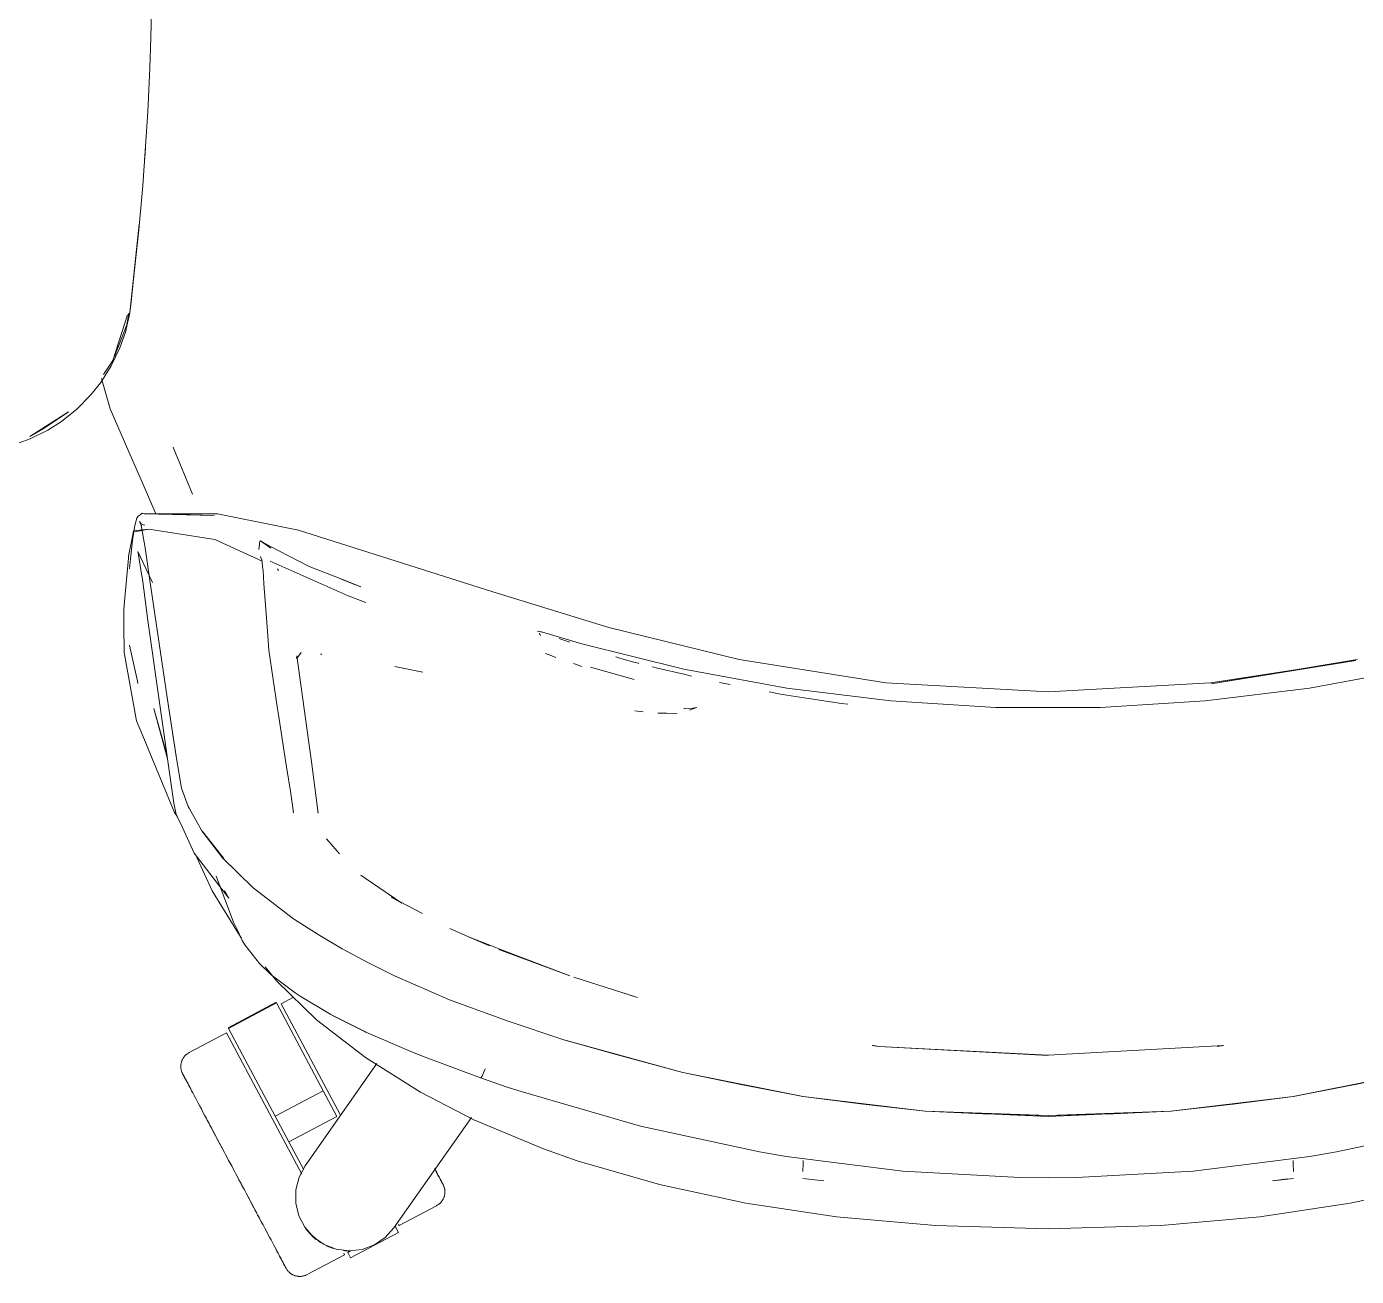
# Model space of a CAD drawing. Header units: millimetres. Extents: x 79795 to 317870, y -36033 to 97293.
# Drawn here: x 186052.4 to 186396.2, y 29812.5 to 30135.6 of the extents above; entities that cross this region are included whole.
import ezdxf

# ---------------------------------------------------------------- set-up
doc = ezdxf.new("R2010")
doc.units = ezdxf.units.MM
doc.header["$MEASUREMENT"] = 0
doc.layers.add('G-IMPT', color=8, linetype='CONTINUOUS', lineweight=9)
doc.layers.add('I-FURN', color=8, linetype='CONTINUOUS', lineweight=9)

msp = doc.modelspace()

# ---------------------------------------------------------------- linework, layer by layer
at = {"layer": 'G-IMPT'}
for p, q in [((186084.81, 30145.12), (186084.52, 30132.81)), ((186084.23, 30124.93), (186084.52, 30132.81)), ((186084.23, 30124.93), (186083.69, 30113.62)), ((186083.13, 30104.75), (186083.69, 30113.62)), ((186083.13, 30104.75), (186082.4, 30094.46)), ((186082.99, 30102.71), (186082.86, 30101.29)), ((186082.99, 30102.71), (186083.08, 30104.61)), ((186081.41, 30083.07), (186082.4, 30094.46)), ((186079.06, 30061.63), (186081.51, 30084.59)), ((186081.51, 30084.59), (186079.39, 30064.45)), ((186079.06, 30061.63), (186081.41, 30083.07)), ((186079.06, 30061.63), (186079.39, 30064.45)), ((186074.66, 30049.28), (186078.48, 30061.13)), ((186075.56, 30051.99), (186078.48, 30061.13)), ((186079.06, 30061.63), (186077.9, 30056.67)), ((186078.84, 30061.55), (186078.27, 30058.5)), ((186078.27, 30058.5), (186075.07, 30050.32)), ((186076.46, 30052.54), (186077.9, 30056.67)), ((186074.27, 30047.96), (186076.46, 30052.54)), ((186074.66, 30049.28), (186075.56, 30051.99)), ((186074.27, 30047.96), (186071.54, 30043.63)), ((186074.66, 30049.28), (186072.24, 30045.7)), ((186068.91, 30040.32), (186071.54, 30043.63)), ((186073.98, 30036.8), (186071.72, 30044.62)), ((186065.36, 30036.72), (186068.91, 30040.32)), ((186065.36, 30036.72), (186061.39, 30033.53)), ((186073.98, 30036.8), (186078.84, 30025.67)), ((186053.23, 30029.67), (186063.18, 30035.99)), ((186056.91, 30031.83), (186063.18, 30035.99)), ((186057.84, 30031.26), (186061.39, 30033.53)), ((186053.23, 30029.67), (186056.91, 30031.83)), ((186053.33, 30029.02), (186057.84, 30031.26)), ((186053.33, 30029.02), (186048.56, 30027.31)), ((186090.26, 30026.9), (186090.36, 30026.63)), ((186095.29, 30014.78), (186090.36, 30026.63)), ((186078.84, 30025.67), (186082.26, 30017.84)), ((186082.26, 30017.84), (186085.82, 30009.67)), ((186081.2, 30009.04), (186080.88, 30008.5)), ((186081.2, 30009.04), (186081.7, 30009.41)), ((186082.27, 30009.8), (186081.7, 30009.41)), ((186082.27, 30009.8), (186083.14, 30009.61)), ((186100.83, 30009.19), (186082.39, 30009.78)), ((186082.39, 30009.78), (186082.85, 30009.68)), ((186100.83, 30009.19), (186082.85, 30009.68)), ((186101.72, 30009.63), (186082.85, 30009.68)), ((186082.85, 30009.68), (186083.02, 30009.64)), ((186083.14, 30009.61), (186083.02, 30009.64)), ((186122.68, 30005.44), (186101.72, 30009.63)), ((186079.8, 30003.36), (186080.33, 30006.64)), ((186083.94, 30005.66), (186079.98, 30005.27)), ((186080.33, 30006.64), (186080.88, 30008.5)), ((186080.39, 30005.03), (186083.97, 30005.72)), ((186080.39, 30005.03), (186083.94, 30005.66)), ((186081.92, 30007.15), (186081.53, 30007.65)), ((186082.09, 30006.55), (186081.53, 30007.65)), ((186082.09, 30006.55), (186081.92, 30007.17)), ((186081.92, 30007.17), (186083.03, 30000.9)), ((186082.47, 30006.82), (186081.92, 30007.15)), ((186082.47, 30006.82), (186082.96, 30006.75)), ((186101.02, 30003), (186083.97, 30005.72)), ((186172.92, 29989.45), (186122.68, 30005.44)), ((186079.54, 30002.94), (186078.73, 29998.69)), ((186079.2, 29998.06), (186079.72, 30002.74)), ((186079.54, 30002.94), (186079.98, 30005.27)), ((186079.8, 30003.36), (186079.72, 30002.74)), ((186101.02, 30003), (186113.31, 29997.42)), ((186112.39, 30000.4), (186112.55, 30001.93)), ((186112.55, 30001.93), (186112.7, 30002.61)), ((186112.7, 30002.61), (186112.83, 30002.64)), ((186112.83, 30002.64), (186113, 30002.68)), ((186112.83, 30002.64), (186115.53, 30000.8)), ((186112.83, 30002.64), (186115.28, 30001.29)), ((186078.69, 29998.23), (186078.73, 29998.69)), ((186084.91, 29991.94), (186081.12, 29999.93)), ((186081.12, 29999.93), (186081.26, 29999.07)), ((186081.26, 29999.07), (186082.1, 29994.05)), ((186084.14, 29993.05), (186083.03, 30000.9)), ((186112.86, 29998.66), (186113.14, 29997.89)), ((186125.39, 29996.01), (186115.28, 30001.29)), ((186077.88, 29988.9), (186078.69, 29998.23)), ((186079.2, 29998.06), (186078.99, 29995.47)), ((186113.16, 29997.83), (186113.14, 29997.89)), ((186113.45, 29995.37), (186113.16, 29997.83)), ((186113.45, 29995.37), (186113.49, 29994.99)), ((186135.5, 29988.46), (186115.34, 29997.38)), ((186117.51, 29995.01), (186117.24, 29995.44)), ((186125.39, 29996.01), (186133.86, 29992.76)), ((186082.1, 29994.05), (186082.31, 29992.75)), ((186083.75, 29982.09), (186082.31, 29992.75)), ((186088.7, 29962.18), (186084.14, 29993.05)), ((186113.74, 29991.59), (186113.49, 29994.99)), ((186113.74, 29991.59), (186114.37, 29982.74)), ((186138.76, 29990.74), (186133.66, 29992.76)), ((186133.66, 29992.76), (186137.19, 29991.36)), ((186133.86, 29992.76), (186138.76, 29990.74)), ((186077.88, 29988.9), (186077.54, 29984.94)), ((186140.08, 29986.72), (186135.5, 29988.46)), ((186172.92, 29989.45), (186202.89, 29980.26)), ((186077.54, 29984.94), (186077.54, 29980.77)), ((186083.75, 29982.09), (186090.43, 29934.87)), ((186114.99, 29974.5), (186114.37, 29982.74)), ((186077.57, 29973.81), (186077.54, 29980.77)), ((186184.48, 29979.22), (186184.72, 29979.31)), ((186184.72, 29979.31), (186184.95, 29979.25)), ((186185.26, 29978.21), (186184.87, 29978.83)), ((186184.95, 29979.25), (186185.24, 29979.18)), ((186185.26, 29978.21), (186185.11, 29978.43)), ((186185.24, 29979.18), (186185.51, 29979.11)), ((186195.94, 29976.04), (186185.51, 29979.11)), ((186236.58, 29971.95), (186202.89, 29980.26)), ((186078.98, 29975.67), (186081.02, 29966.36)), ((186115, 29974.42), (186114.99, 29974.5)), ((186115, 29974.42), (186117.21, 29959.2)), ((186190.74, 29977.2), (186190.08, 29977.44)), ((186190.74, 29977.2), (186192.84, 29976.45)), ((186222.26, 29969.49), (186195.94, 29976.04)), ((186077.57, 29973.81), (186080.81, 29956.11)), ((186123.38, 29973.76), (186122.14, 29972.2)), ((186122.18, 29972.41), (186122.22, 29972.64)), ((186122.27, 29972.9), (186122.22, 29972.64)), ((186126, 29945.57), (186122.27, 29972.9)), ((186128.33, 29973.41), (186128.68, 29973.36)), ((186188.19, 29972.91), (186186.53, 29973.52)), ((186188.19, 29972.91), (186189.2, 29972.54)), ((186205.37, 29972.45), (186204.68, 29972.66)), ((186209.36, 29971.34), (186205.37, 29972.45)), ((186209.36, 29971.34), (186210.5, 29971.02)), ((186210.5, 29971.02), (186210.68, 29970.98)), ((186236.58, 29971.95), (186274.49, 29965.96)), ((186358.46, 29965.96), (186396, 29971.69)), ((186396.38, 29971.95), (186358.64, 29965.69)), ((186358.64, 29965.69), (186396, 29971.69)), ((186154.81, 29968.73), (186147.55, 29970.14)), ((186195.95, 29970.2), (186193.73, 29970.92)), ((186198.13, 29970), (186209.43, 29966.84)), ((186215.52, 29969.72), (186214.23, 29970.06)), ((186215.52, 29969.72), (186222.27, 29968.17)), ((186222.26, 29969.49), (186248.93, 29964.56)), ((186224.25, 29967.71), (186222.27, 29968.17)), ((186410.7, 29969.49), (186384.03, 29964.56)), ((186081.02, 29966.36), (186081.17, 29965.79)), ((186234.3, 29965.51), (186231.48, 29966.05)), ((186248.93, 29964.56), (186275.85, 29961.26)), ((186274.49, 29965.96), (186316.48, 29963.6)), ((186358.46, 29965.96), (186316.48, 29963.6)), ((186384.03, 29964.56), (186357.11, 29961.26)), ((186088.7, 29962.18), (186091.02, 29946.99)), ((186088.79, 29961.57), (186091.09, 29946.41)), ((186088.79, 29961.57), (186091.02, 29946.99)), ((186244.4, 29963.59), (186247.3, 29963.03)), ((186248.93, 29962.79), (186247.3, 29963.03)), ((186254.55, 29961.93), (186248.93, 29962.79)), ((186254.55, 29961.93), (186263.08, 29960.64)), ((186263.08, 29960.64), (186264.74, 29960.46)), ((186302.92, 29959.61), (186275.85, 29961.26)), ((186330.04, 29959.61), (186357.11, 29961.26)), ((186085.3, 29959.29), (186088.65, 29947.4)), ((186085.3, 29959.29), (186088.8, 29946.34)), ((186117.21, 29959.2), (186117.46, 29957.65)), ((186117.46, 29957.65), (186119.32, 29945.88)), ((186211.76, 29958.46), (186209.66, 29958.68)), ((186220.61, 29958.06), (186215.55, 29958.15)), ((186215.55, 29958.15), (186217.83, 29958.07)), ((186220.61, 29958.06), (186217.83, 29958.07)), ((186224.62, 29959.39), (186222.31, 29959.35)), ((186222.45, 29959.34), (186222.31, 29959.35)), ((186225.66, 29959.6), (186223.72, 29958.92)), ((186224.62, 29959.39), (186225.66, 29959.6)), ((186302.92, 29959.61), (186330.04, 29959.61)), ((186080.81, 29956.11), (186082.4, 29952.25)), ((186083.79, 29948.89), (186082.4, 29952.25)), ((186090.59, 29932.44), (186083.79, 29948.89)), ((186092.39, 29938.74), (186091.09, 29946.41)), ((186119.59, 29944.22), (186119.32, 29945.88)), ((186120.65, 29937.38), (186119.59, 29944.22)), ((186126, 29945.57), (186127.78, 29932.22)), ((186094.14, 29933.95), (186092.39, 29938.74)), ((186120.65, 29937.38), (186121.4, 29932.31)), ((186090.43, 29934.87), (186091.07, 29931.88)), ((186094.14, 29933.95), (186094.36, 29933.53)), ((186097.64, 29927.69), (186094.36, 29933.53)), ((186091.36, 29931.27), (186090.59, 29932.44)), ((186092.64, 29928.51), (186091.07, 29931.88)), ((186127.78, 29932.22), (186127.64, 29932.69)), ((186095.7, 29921.94), (186092.64, 29928.51)), ((186103.06, 29920.72), (186097.64, 29927.69)), ((186097.97, 29927.47), (186103.37, 29920.52)), ((186097.97, 29927.47), (186100.56, 29924.09)), ((186103.37, 29920.52), (186100.56, 29924.09)), ((186133.28, 29921.72), (186129.95, 29925.62)), ((186104.62, 29910.29), (186095.7, 29921.94)), ((186100.33, 29912.18), (186096.35, 29920.8)), ((186103.06, 29920.72), (186110.96, 29912.99)), ((186101.39, 29915.94), (186105.9, 29904.04)), ((186139.92, 29915.44), (186138.81, 29916.19)), ((186110.96, 29912.99), (186121.4, 29904.97)), ((186145.05, 29911.95), (186139.92, 29915.44)), ((186107.45, 29900.73), (186100.33, 29912.18)), ((186104.62, 29910.29), (186103.51, 29912.24)), ((186145.63, 29911.56), (186145.05, 29911.95)), ((186149.38, 29909), (186145.63, 29911.56)), ((186149.38, 29909), (186146.61, 29910.5)), ((186154.71, 29906.31), (186146.61, 29910.5)), ((186106.97, 29901.81), (186105.9, 29904.04)), ((186121.4, 29904.97), (186121.66, 29904.8)), ((186127.75, 29900.92), (186121.66, 29904.8)), ((186161.76, 29902.44), (186166.6, 29900.25)), ((186108.14, 29899.37), (186106.97, 29901.81)), ((186107.45, 29900.73), (186107.95, 29899.96)), ((186108.14, 29899.37), (186108.76, 29898.23)), ((186127.75, 29900.92), (186133.98, 29897.15)), ((186166.6, 29900.25), (186172.05, 29897.94)), ((186166.6, 29900.25), (186173.69, 29897.52)), ((186108.76, 29898.23), (186112.62, 29893.37)), ((186140.77, 29893.58), (186133.98, 29897.15)), ((186175.41, 29896.86), (186173.69, 29897.52)), ((186192.86, 29890.15), (186174.45, 29896.96)), ((186192.86, 29890.15), (186175.41, 29896.86)), ((186115.64, 29890.48), (186112.62, 29893.37)), ((186114.06, 29892.48), (186117.06, 29888.81)), ((186140.77, 29893.58), (186147.5, 29890.19)), ((186115.64, 29890.48), (186121.78, 29885.76)), ((186117.06, 29888.81), (186127.36, 29878.85)), ((186161.73, 29884.01), (186147.5, 29890.19)), ((186210.33, 29884.61), (186193.85, 29889.87)), ((186121.78, 29885.76), (186123.07, 29884.9)), ((186210.33, 29884.61), (186206.9, 29885.69)), ((186131.06, 29880.16), (186123.07, 29884.9)), ((186161.73, 29884.01), (186176.6, 29878.56)), ((186139.96, 29869.04), (186127.36, 29878.85)), ((186139.67, 29875.86), (186131.06, 29880.16)), ((186140.12, 29875.64), (186131.06, 29880.16)), ((186131.06, 29880.16), (186131.66, 29879.86)), ((186140.12, 29875.64), (186131.66, 29879.86)), ((186191.52, 29873.55), (186176.6, 29878.56)), ((186139.67, 29875.86), (186140.12, 29875.64)), ((186140.12, 29875.64), (186151.07, 29870.87)), ((186222.02, 29865.16), (186191.52, 29873.55)), ((186204.77, 29869.82), (186191.61, 29873.59)), ((186222.02, 29865.16), (186191.61, 29873.59)), ((186272.75, 29871.93), (186270.97, 29872.19)), ((186271.2, 29872.21), (186271.44, 29872.17)), ((186272.75, 29871.93), (186271.44, 29872.17)), ((186316.48, 29869.61), (186272.75, 29871.93)), ((186316.48, 29869.66), (186272.75, 29871.93)), ((186316.48, 29869.66), (186361.82, 29872.16)), ((186360.2, 29871.93), (186361.51, 29872.17)), ((186361.82, 29872.16), (186360.2, 29871.93)), ((186361.76, 29872.21), (186361.51, 29872.17)), ((186139.96, 29869.04), (186154.25, 29860.07)), ((186151.07, 29870.87), (186154.75, 29869.39)), ((186154.75, 29869.39), (186169.72, 29863.81)), ((186204.77, 29869.82), (186222.02, 29865.16)), ((186170.5, 29865.08), (186170.12, 29864.25)), ((186170.22, 29864.44), (186170.12, 29864.25)), ((186170.5, 29865.08), (186170.22, 29864.44)), ((186170.5, 29865.08), (186170.92, 29866.14)), ((186170.5, 29865.08), (186170.7, 29865.54)), ((186170.92, 29866.14), (186170.7, 29865.54)), ((186222.02, 29865.16), (186253.15, 29858.99)), ((186222.02, 29865.16), (186237.04, 29862.09)), ((186222.02, 29865.16), (186253.07, 29858.99)), ((186379.81, 29858.99), (186411.05, 29865.21)), ((186411.05, 29865.21), (186379.89, 29858.99)), ((186410.94, 29865.16), (186395.91, 29862.09)), ((186169.72, 29863.81), (186169.85, 29863.85)), ((186169.85, 29863.85), (186169.72, 29863.85)), ((186169.72, 29863.85), (186176.65, 29861.44)), ((186169.85, 29863.85), (186170.12, 29864.25)), ((186169.85, 29863.85), (186169.89, 29863.86)), ((186170.12, 29864.25), (186169.89, 29863.86)), ((186180.25, 29860.25), (186176.65, 29861.44)), ((186253.15, 29858.99), (186237.04, 29862.09)), ((186379.81, 29858.99), (186395.91, 29862.09)), ((186154.25, 29860.07), (186168.03, 29852.98)), ((186211.08, 29851.31), (186180.25, 29860.25)), ((186284.66, 29855.17), (186253.07, 29858.99)), ((186284.7, 29855.21), (186253.15, 29858.99)), ((186253.15, 29858.99), (186268.62, 29857.05)), ((186348.25, 29855.21), (186379.81, 29858.99)), ((186348.29, 29855.17), (186379.89, 29858.99)), ((186364.33, 29857.05), (186379.81, 29858.99)), ((186284.7, 29855.21), (186268.62, 29857.05)), ((186284.66, 29855.17), (186316.48, 29853.84)), ((186299.59, 29854.53), (186284.7, 29855.21)), ((186284.7, 29855.21), (186316.48, 29854.06)), ((186299.59, 29854.53), (186316.48, 29854.06)), ((186348.25, 29855.21), (186316.48, 29854.06)), ((186316.48, 29853.84), (186348.29, 29855.17)), ((186333.36, 29854.53), (186316.48, 29854.06)), ((186348.25, 29855.21), (186333.36, 29854.53)), ((186364.33, 29857.05), (186348.25, 29855.21)), ((186186.01, 29845.46), (186168.03, 29852.98)), ((186211.08, 29851.31), (186241.87, 29844.64)), ((186391.08, 29844.64), (186421.87, 29851.31)), ((186194.74, 29842.38), (186186.01, 29845.46)), ((186248.79, 29843.46), (186241.87, 29844.64)), ((186384.16, 29843.46), (186391.08, 29844.64)), ((186194.74, 29842.38), (186215.98, 29836.21)), ((186278.96, 29839.64), (186248.79, 29843.46)), ((186253.11, 29841.66), (186253.03, 29839.57)), ((186253.11, 29841.66), (186253.13, 29842.45)), ((186353.99, 29839.64), (186384.16, 29843.46)), ((186379.82, 29842.45), (186379.85, 29841.66)), ((186379.92, 29839.57), (186379.85, 29841.66)), ((186253.03, 29839.57), (186253.03, 29839.68)), ((186253.06, 29837.81), (186258.48, 29837.16)), ((186309.17, 29838.03), (186278.96, 29839.64)), ((186309.17, 29838.03), (186316.48, 29837.93)), ((186323.79, 29838.03), (186316.48, 29837.93)), ((186323.79, 29838.03), (186353.99, 29839.64)), ((186379.89, 29837.81), (186374.48, 29837.16)), ((186378.25, 29837.73), (186374.48, 29837.16)), ((186379.92, 29839.57), (186379.92, 29839.68)), ((186215.98, 29836.21), (186238.35, 29831.4)), ((186416.97, 29836.21), (186394.61, 29831.4)), ((186238.35, 29831.4), (186261.76, 29827.9)), ((186371.19, 29827.9), (186394.61, 29831.4)), ((186261.76, 29827.9), (186287.34, 29825.64)), ((186345.62, 29825.64), (186371.19, 29827.9)), ((186287.34, 29825.64), (186316.48, 29824.79)), ((186316.48, 29824.79), (186345.62, 29825.64))]:
    msp.add_line(p, q, dxfattribs=at)
at = {"layer": 'I-FURN'}
for p, q in [((186116.86, 29883.35), (186104.5, 29876.78)), ((186104.59, 29876.61), (186116.95, 29883.18)), ((186116.95, 29883.18), (186129.03, 29860.47)), ((186121.34, 29884.67), (186118.18, 29882.99)), ((186118.18, 29882.99), (186133.44, 29854.3)), ((186104.06, 29875.48), (186094.37, 29870.33)), ((186104.06, 29875.48), (186123.52, 29838.88)), ((186116.67, 29853.9), (186104.59, 29876.61)), ((186092.34, 29867.7), (186092.38, 29867.85)), ((186092.38, 29867.85), (186092.43, 29868.01)), ((186092.43, 29868.01), (186092.48, 29868.16)), ((186092.48, 29868.16), (186092.54, 29868.31)), ((186092.54, 29868.31), (186092.6, 29868.46)), ((186092.6, 29868.46), (186092.67, 29868.6)), ((186092.67, 29868.6), (186092.75, 29868.75)), ((186092.75, 29868.75), (186092.83, 29868.88)), ((186092.83, 29868.88), (186092.92, 29869.02)), ((186092.92, 29869.02), (186093.01, 29869.15)), ((186093.01, 29869.15), (186093.11, 29869.28)), ((186093.11, 29869.28), (186093.21, 29869.4)), ((186093.21, 29869.4), (186093.32, 29869.52)), ((186093.32, 29869.52), (186093.43, 29869.64)), ((186093.43, 29869.64), (186093.55, 29869.75)), ((186093.55, 29869.75), (186093.67, 29869.86)), ((186093.67, 29869.86), (186093.79, 29869.96)), ((186093.79, 29869.96), (186093.92, 29870.05)), ((186093.92, 29870.05), (186094.06, 29870.15)), ((186094.06, 29870.15), (186094.19, 29870.23)), ((186094.19, 29870.23), (186094.33, 29870.31)), ((186094.33, 29870.31), (186094.37, 29870.33)), ((186092.23, 29866.9), (186092.24, 29867.06)), ((186092.23, 29866.74), (186092.23, 29866.9)), ((186092.24, 29866.58), (186092.23, 29866.74)), ((186092.24, 29867.06), (186092.26, 29867.22)), ((186092.25, 29866.42), (186092.24, 29866.58)), ((186092.27, 29866.26), (186092.25, 29866.42)), ((186092.26, 29867.22), (186092.28, 29867.38)), ((186092.29, 29866.1), (186092.27, 29866.26)), ((186092.28, 29867.38), (186092.31, 29867.54)), ((186092.32, 29865.94), (186092.29, 29866.1)), ((186092.31, 29867.54), (186092.34, 29867.7)), ((186092.36, 29865.78), (186092.32, 29865.94)), ((186092.4, 29865.63), (186092.36, 29865.78)), ((186092.45, 29865.47), (186092.4, 29865.63)), ((186092.5, 29865.32), (186092.45, 29865.47)), ((186092.56, 29865.17), (186092.5, 29865.32)), ((186092.63, 29865.03), (186092.56, 29865.17)), ((186092.7, 29864.88), (186092.63, 29865.03)), ((186092.71, 29864.88), (186092.7, 29864.88)), ((186092.7, 29864.88), (186092.71, 29864.86)), ((186092.73, 29864.83), (186092.71, 29864.88)), ((186092.71, 29864.86), (186092.75, 29864.8)), ((186092.77, 29864.75), (186092.73, 29864.83)), ((186092.75, 29864.8), (186092.8, 29864.7)), ((186092.84, 29864.63), (186092.77, 29864.75)), ((186092.8, 29864.7), (186092.87, 29864.56)), ((186092.92, 29864.47), (186092.84, 29864.63)), ((186092.87, 29864.56), (186092.97, 29864.38)), ((186093.03, 29864.27), (186092.92, 29864.47)), ((186092.97, 29864.38), (186093.09, 29864.16)), ((186124.41, 29841.06), (186142.92, 29867.49)), ((186093.16, 29864.03), (186093.03, 29864.27)), ((186093.09, 29864.16), (186093.22, 29863.9)), ((186093.31, 29863.75), (186093.16, 29864.03)), ((186093.22, 29863.9), (186093.38, 29863.61)), ((186093.48, 29863.43), (186093.31, 29863.75)), ((186093.38, 29863.61), (186093.56, 29863.27)), ((186093.67, 29863.07), (186093.48, 29863.43)), ((186093.56, 29863.27), (186093.76, 29862.9)), ((186093.87, 29862.68), (186093.67, 29863.07)), ((186093.76, 29862.9), (186093.98, 29862.49)), ((186094.1, 29862.25), (186093.87, 29862.68)), ((186093.98, 29862.49), (186094.21, 29862.04)), ((186094.35, 29861.78), (186094.1, 29862.25)), ((186094.21, 29862.04), (186094.47, 29861.56)), ((186094.62, 29861.28), (186094.35, 29861.78)), ((186094.47, 29861.56), (186094.75, 29861.04)), ((186094.9, 29860.75), (186094.62, 29861.28)), ((186094.75, 29861.04), (186095.04, 29860.49)), ((186095.2, 29860.18), (186094.9, 29860.75)), ((186095.04, 29860.49), (186095.35, 29859.91)), ((186095.35, 29859.91), (186095.68, 29859.29)), ((186095.68, 29859.29), (186096.02, 29858.64)), ((186096.02, 29858.64), (186096.38, 29857.96)), ((186096.38, 29857.96), (186096.76, 29857.26)), ((186116.67, 29853.9), (186129.03, 29860.47)), ((186129.03, 29860.47), (186132.56, 29853.83)), ((186096.76, 29857.26), (186097.15, 29856.52)), ((186097.15, 29856.52), (186097.55, 29855.76)), ((186097.55, 29855.76), (186097.97, 29854.97)), ((186097.97, 29854.97), (186098.4, 29854.16)), ((186098.4, 29854.16), (186098.85, 29853.33)), ((186099.09, 29852.87), (186098.64, 29853.71)), ((186098.85, 29853.33), (186099.3, 29852.47)), ((186099.55, 29852), (186099.09, 29852.87)), ((186099.3, 29852.47), (186099.77, 29851.59)), ((186100.03, 29851.11), (186099.55, 29852)), ((186099.77, 29851.59), (186100.25, 29850.7)), ((186100.51, 29850.2), (186100.03, 29851.11)), ((186100.25, 29850.7), (186100.73, 29849.78)), ((186120.2, 29847.26), (186116.67, 29853.9)), ((186120.2, 29847.26), (186132.56, 29853.83)), ((186167.36, 29853.6), (186147.34, 29825.01)), ((186101, 29849.28), (186100.51, 29850.2)), ((186100.73, 29849.78), (186101.23, 29848.85)), ((186101.5, 29848.34), (186101, 29849.28)), ((186101.23, 29848.85), (186101.73, 29847.91)), ((186102, 29847.39), (186101.5, 29848.34)), ((186101.73, 29847.91), (186102.24, 29846.95)), ((186102.51, 29846.43), (186102, 29847.39)), ((186123.95, 29840.2), (186120.2, 29847.26)), ((186102.24, 29846.95), (186102.75, 29845.98)), ((186103.03, 29845.46), (186102.51, 29846.43)), ((186102.75, 29845.98), (186103.27, 29845)), ((186103.56, 29844.47), (186103.03, 29845.46)), ((186103.27, 29845), (186103.8, 29844.02)), ((186104.08, 29843.48), (186103.56, 29844.47)), ((186103.8, 29844.02), (186104.33, 29843.02)), ((186104.61, 29842.48), (186104.08, 29843.48)), ((186104.33, 29843.02), (186104.86, 29842.02)), ((186105.15, 29841.48), (186104.61, 29842.48)), ((186104.86, 29842.02), (186105.39, 29841.02)), ((186105.68, 29840.48), (186105.15, 29841.48)), ((186105.39, 29841.02), (186105.93, 29840.02)), ((186106.21, 29839.47), (186105.68, 29840.48)), ((186122.82, 29838.09), (186124.41, 29841.06)), ((186157.85, 29840.34), (186158.14, 29839.8)), ((186105.93, 29840.02), (186106.46, 29839.01)), ((186106.75, 29838.47), (186106.21, 29839.47)), ((186106.46, 29839.01), (186106.99, 29838.01)), ((186107.28, 29837.46), (186106.75, 29838.47)), ((186106.99, 29838.01), (186107.53, 29837)), ((186107.81, 29836.47), (186107.28, 29837.46)), ((186107.53, 29837), (186108.06, 29836.01)), ((186121.99, 29834.82), (186122.82, 29838.09)), ((186158.28, 29839.53), (186158.01, 29840.04)), ((186158.14, 29839.8), (186158.4, 29839.3)), ((186158.54, 29839.04), (186158.28, 29839.53)), ((186158.4, 29839.3), (186158.65, 29838.83)), ((186158.78, 29838.6), (186158.54, 29839.04)), ((186158.65, 29838.83), (186158.88, 29838.4)), ((186159, 29838.19), (186158.78, 29838.6)), ((186158.88, 29838.4), (186159.09, 29838.01)), ((186159.19, 29837.81), (186159, 29838.19)), ((186159.09, 29838.01), (186159.28, 29837.65)), ((186159.37, 29837.48), (186159.19, 29837.81)), ((186159.28, 29837.65), (186159.45, 29837.34)), ((186159.53, 29837.18), (186159.37, 29837.48)), ((186159.45, 29837.34), (186159.6, 29837.06)), ((186159.67, 29836.92), (186159.53, 29837.18)), ((186159.6, 29837.06), (186159.72, 29836.82)), ((186159.78, 29836.7), (186159.67, 29836.92)), ((186108.34, 29835.47), (186107.81, 29836.47)), ((186108.06, 29836.01), (186108.58, 29835.02)), ((186108.87, 29834.48), (186108.34, 29835.47)), ((186108.58, 29835.02), (186109.11, 29834.03)), ((186109.39, 29833.51), (186108.87, 29834.48)), ((186109.11, 29834.03), (186109.62, 29833.06)), ((186109.9, 29832.54), (186109.39, 29833.51)), ((186121.97, 29831.44), (186121.99, 29834.82)), ((186159.72, 29836.82), (186159.83, 29836.62)), ((186159.88, 29836.52), (186159.78, 29836.7)), ((186159.83, 29836.62), (186159.92, 29836.45)), ((186159.95, 29836.38), (186159.88, 29836.52)), ((186159.92, 29836.45), (186159.98, 29836.33)), ((186160.01, 29836.28), (186159.95, 29836.38)), ((186159.98, 29836.33), (186160.03, 29836.25)), ((186160.04, 29836.22), (186160.01, 29836.28)), ((186160.03, 29836.25), (186160.05, 29836.21)), ((186160.05, 29836.2), (186160.04, 29836.22)), ((186160.05, 29836.21), (186160.05, 29836.2)), ((186160.05, 29836.2), (186160.12, 29836.06)), ((186160.12, 29836.06), (186160.19, 29835.91)), ((186160.19, 29835.91), (186160.25, 29835.76)), ((186160.25, 29835.76), (186160.31, 29835.61)), ((186160.31, 29835.61), (186160.36, 29835.46)), ((186160.36, 29835.46), (186160.4, 29835.3)), ((186160.4, 29835.3), (186160.44, 29835.15)), ((186160.45, 29833.54), (186160.42, 29833.39)), ((186160.44, 29835.15), (186160.47, 29834.99)), ((186160.48, 29833.7), (186160.45, 29833.54)), ((186160.47, 29834.99), (186160.49, 29834.83)), ((186160.5, 29833.86), (186160.48, 29833.7)), ((186160.49, 29834.83), (186160.51, 29834.67)), ((186160.51, 29834.02), (186160.5, 29833.86)), ((186160.51, 29834.67), (186160.52, 29834.51)), ((186160.52, 29834.18), (186160.51, 29834.02)), ((186160.52, 29834.51), (186160.52, 29834.35)), ((186160.52, 29834.35), (186160.52, 29834.18)), ((186109.62, 29833.06), (186110.14, 29832.09)), ((186110.41, 29831.58), (186109.9, 29832.54)), ((186110.14, 29832.09), (186110.64, 29831.14)), ((186110.91, 29830.64), (186110.41, 29831.58)), ((186110.64, 29831.14), (186111.14, 29830.21)), ((186111.41, 29829.71), (186110.91, 29830.64)), ((186111.14, 29830.21), (186111.63, 29829.28)), ((186122.76, 29828.16), (186121.97, 29831.44)), ((186148.7, 29825.6), (186158.38, 29830.75)), ((186158.42, 29830.77), (186158.38, 29830.75)), ((186158.56, 29830.85), (186158.42, 29830.77)), ((186158.7, 29830.94), (186158.56, 29830.85)), ((186158.83, 29831.03), (186158.7, 29830.94)), ((186158.96, 29831.13), (186158.83, 29831.03)), ((186159.09, 29831.23), (186158.96, 29831.13)), ((186159.21, 29831.33), (186159.09, 29831.23)), ((186159.33, 29831.44), (186159.21, 29831.33)), ((186159.44, 29831.56), (186159.33, 29831.44)), ((186159.55, 29831.68), (186159.44, 29831.56)), ((186159.65, 29831.8), (186159.55, 29831.68)), ((186159.75, 29831.93), (186159.65, 29831.8)), ((186159.84, 29832.06), (186159.75, 29831.93)), ((186159.93, 29832.2), (186159.84, 29832.06)), ((186160.01, 29832.34), (186159.93, 29832.2)), ((186160.08, 29832.48), (186160.01, 29832.34)), ((186160.15, 29832.63), (186160.08, 29832.48)), ((186160.22, 29832.77), (186160.15, 29832.63)), ((186160.28, 29832.92), (186160.22, 29832.77)), ((186160.33, 29833.08), (186160.28, 29832.92)), ((186160.38, 29833.23), (186160.33, 29833.08)), ((186160.42, 29833.39), (186160.38, 29833.23)), ((186111.89, 29828.79), (186111.41, 29829.71)), ((186111.63, 29829.28), (186112.11, 29828.38)), ((186112.11, 29828.38), (186112.59, 29827.49)), ((186112.59, 29827.49), (186113.05, 29826.62)), ((186113.05, 29826.62), (186113.5, 29825.78)), ((186124.31, 29825.16), (186122.76, 29828.16)), ((186113.5, 29825.78), (186113.94, 29824.95)), ((186113.94, 29824.95), (186114.36, 29824.15)), ((186114.36, 29824.15), (186114.77, 29823.37)), ((186114.77, 29823.37), (186115.17, 29822.62)), ((186126.52, 29822.62), (186124.31, 29825.16)), ((186124.51, 29824.88), (186125.66, 29823.46)), ((186125.66, 29823.46), (186128.45, 29821.17)), ((186136.14, 29817.28), (186148.5, 29823.85)), ((186147.34, 29825.01), (186145.08, 29822.5)), ((186147.8, 29825.16), (186147.76, 29825.25)), ((186147.76, 29825.25), (186148.5, 29823.85)), ((186148.53, 29825.93), (186148.7, 29825.6)), ((186115.17, 29822.62), (186115.56, 29821.9)), ((186115.56, 29821.9), (186115.93, 29821.21)), ((186115.93, 29821.21), (186116.28, 29820.54)), ((186116.28, 29820.54), (186116.62, 29819.91)), ((186116.62, 29819.91), (186116.94, 29819.31)), ((186129.29, 29820.69), (186126.52, 29822.62)), ((186132.43, 29819.47), (186129.29, 29820.69)), ((186142.29, 29820.6), (186139.13, 29819.43)), ((186145.08, 29822.5), (186142.29, 29820.6)), ((186117.1, 29819), (186116.79, 29819.58)), ((186116.94, 29819.31), (186117.24, 29818.74)), ((186117.39, 29818.45), (186117.1, 29819)), ((186117.24, 29818.74), (186117.52, 29818.2)), ((186117.67, 29817.93), (186117.39, 29818.45)), ((186117.52, 29818.2), (186117.79, 29817.7)), ((186117.92, 29817.45), (186117.67, 29817.93)), ((186117.79, 29817.7), (186118.04, 29817.24)), ((186118.16, 29817), (186117.92, 29817.45)), ((186118.04, 29817.24), (186118.26, 29816.81)), ((186118.38, 29816.59), (186118.16, 29817)), ((186118.26, 29816.81), (186118.47, 29816.41)), ((186118.58, 29816.22), (186118.38, 29816.59)), ((186118.47, 29816.41), (186118.66, 29816.06)), ((186124.89, 29812.94), (186134.57, 29818.09)), ((186135.78, 29819.04), (186132.43, 29819.47)), ((186134.37, 29818.47), (186134.57, 29818.09)), ((186136.15, 29819.07), (186135.39, 29818.67)), ((186136.14, 29817.28), (186135.39, 29818.67)), ((186135.39, 29818.67), (186135.44, 29818.59)), ((186139.13, 29819.43), (186135.78, 29819.04)), ((186118.76, 29815.88), (186118.58, 29816.22)), ((186118.66, 29816.06), (186118.83, 29815.74)), ((186118.91, 29815.59), (186118.76, 29815.88)), ((186118.83, 29815.74), (186118.98, 29815.46)), ((186119.05, 29815.33), (186118.91, 29815.59)), ((186118.98, 29815.46), (186119.11, 29815.22)), ((186119.17, 29815.11), (186119.05, 29815.33)), ((186119.11, 29815.22), (186119.22, 29815.02)), ((186119.26, 29814.93), (186119.17, 29815.11)), ((186119.22, 29815.02), (186119.3, 29814.86)), ((186119.34, 29814.79), (186119.26, 29814.93)), ((186119.3, 29814.86), (186119.37, 29814.74)), ((186119.39, 29814.69), (186119.34, 29814.79)), ((186119.37, 29814.74), (186119.41, 29814.65)), ((186119.42, 29814.63), (186119.39, 29814.69)), ((186119.41, 29814.65), (186119.43, 29814.61)), ((186119.44, 29814.61), (186119.42, 29814.63)), ((186119.43, 29814.61), (186119.44, 29814.61)), ((186119.46, 29814.57), (186119.44, 29814.61)), ((186119.54, 29814.43), (186119.46, 29814.57)), ((186119.62, 29814.29), (186119.54, 29814.43)), ((186119.71, 29814.16), (186119.62, 29814.29)), ((186119.81, 29814.03), (186119.71, 29814.16)), ((186119.91, 29813.9), (186119.81, 29814.03)), ((186120.02, 29813.78), (186119.91, 29813.9)), ((186120.13, 29813.67), (186120.02, 29813.78)), ((186120.24, 29813.55), (186120.13, 29813.67)), ((186120.36, 29813.45), (186120.24, 29813.55)), ((186120.49, 29813.34), (186120.36, 29813.45)), ((186120.62, 29813.25), (186120.49, 29813.34)), ((186120.75, 29813.15), (186120.62, 29813.25)), ((186120.88, 29813.07), (186120.75, 29813.15)), ((186121.02, 29812.98), (186120.88, 29813.07)), ((186121.16, 29812.91), (186121.02, 29812.98)), ((186121.31, 29812.84), (186121.16, 29812.91)), ((186121.46, 29812.77), (186121.31, 29812.84)), ((186124.6, 29812.8), (186124.45, 29812.74)), ((186124.74, 29812.87), (186124.6, 29812.8)), ((186124.89, 29812.94), (186124.74, 29812.87)), ((186121.61, 29812.71), (186121.46, 29812.77)), ((186121.76, 29812.66), (186121.61, 29812.71)), ((186121.91, 29812.62), (186121.76, 29812.66)), ((186122.07, 29812.58), (186121.91, 29812.62)), ((186122.23, 29812.54), (186122.07, 29812.58)), ((186122.39, 29812.51), (186122.23, 29812.54)), ((186122.55, 29812.49), (186122.39, 29812.51)), ((186122.71, 29812.48), (186122.55, 29812.49)), ((186122.87, 29812.47), (186122.71, 29812.48)), ((186123.03, 29812.47), (186122.87, 29812.47)), ((186123.19, 29812.47), (186123.03, 29812.47)), ((186123.35, 29812.48), (186123.19, 29812.47)), ((186123.51, 29812.5), (186123.35, 29812.48)), ((186123.67, 29812.53), (186123.51, 29812.5)), ((186123.83, 29812.56), (186123.67, 29812.53)), ((186123.99, 29812.59), (186123.83, 29812.56)), ((186124.14, 29812.64), (186123.99, 29812.59)), ((186124.29, 29812.68), (186124.14, 29812.64)), ((186124.45, 29812.74), (186124.29, 29812.68))]:
    msp.add_line(p, q, dxfattribs=at)
for points in [[(186127.24, 29822.01), (186126.82, 29822.34), (186126.39, 29822.68), (186126, 29823.11)], [(186136.15, 29819.07), (186135.92, 29819.07), (186135.38, 29819.07), (186134.71, 29819.1), (186134.34, 29819.14)]]:
    msp.add_open_spline(points, degree=3, dxfattribs=at)
msp.add_open_spline([(186131.73, 29819.67), (186131.26, 29819.81), (186130.64, 29820.03), (186130, 29820.33), (186129.85, 29820.41)], degree=3, knots=[-0.6, -0.6, -0.6, -0.6, -0.5, -0.4680239, -0.4680239, -0.4680239, -0.4680239], dxfattribs=at)

doc.saveas('drawing.dxf')
